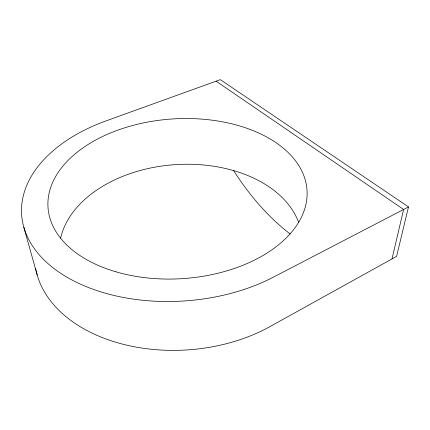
<?xml version="1.0" encoding="UTF-8"?>
<svg xmlns="http://www.w3.org/2000/svg" width="430" height="430" viewBox="0 0 430 430"><rect width="100%" height="100%" fill="white"/><g stroke="black" fill="none" stroke-linecap="round" stroke-linejoin="round"><path stroke-width="0.64" d="M392.004 258.919L403.609 209.469L216.107 81.184M408.5 206.927L273.286 277.205A156.536 96.96 -3.8 0 1 45.897 261.687A156.536 96.96 -3.8 0 1 106.221 120.819L220.343 79.657L408.5 206.927L396.616 256.361L270.008 326.59A146.533 98.857 -3.8 0 1 36.055 270.411M23.843 227.287L37.211 275.076M35.932 269.825A146.533 98.857 -3.8 0 1 35.685 268.513M60.651 238.059A121.572 81.657 -3.8 0 1 175.462 164.62A121.572 81.657 -3.8 0 1 298.656 222.493M290.239 234.044A235.387 147.866 75.3 0 1 233.506 170.43M115.853 271.792A129.795 79.996 -3.8 0 0 307.074 191.259A129.795 79.996 -3.8 0 0 109.585 133.364A129.795 79.996 -3.8 0 0 115.853 271.792"/></g></svg>
